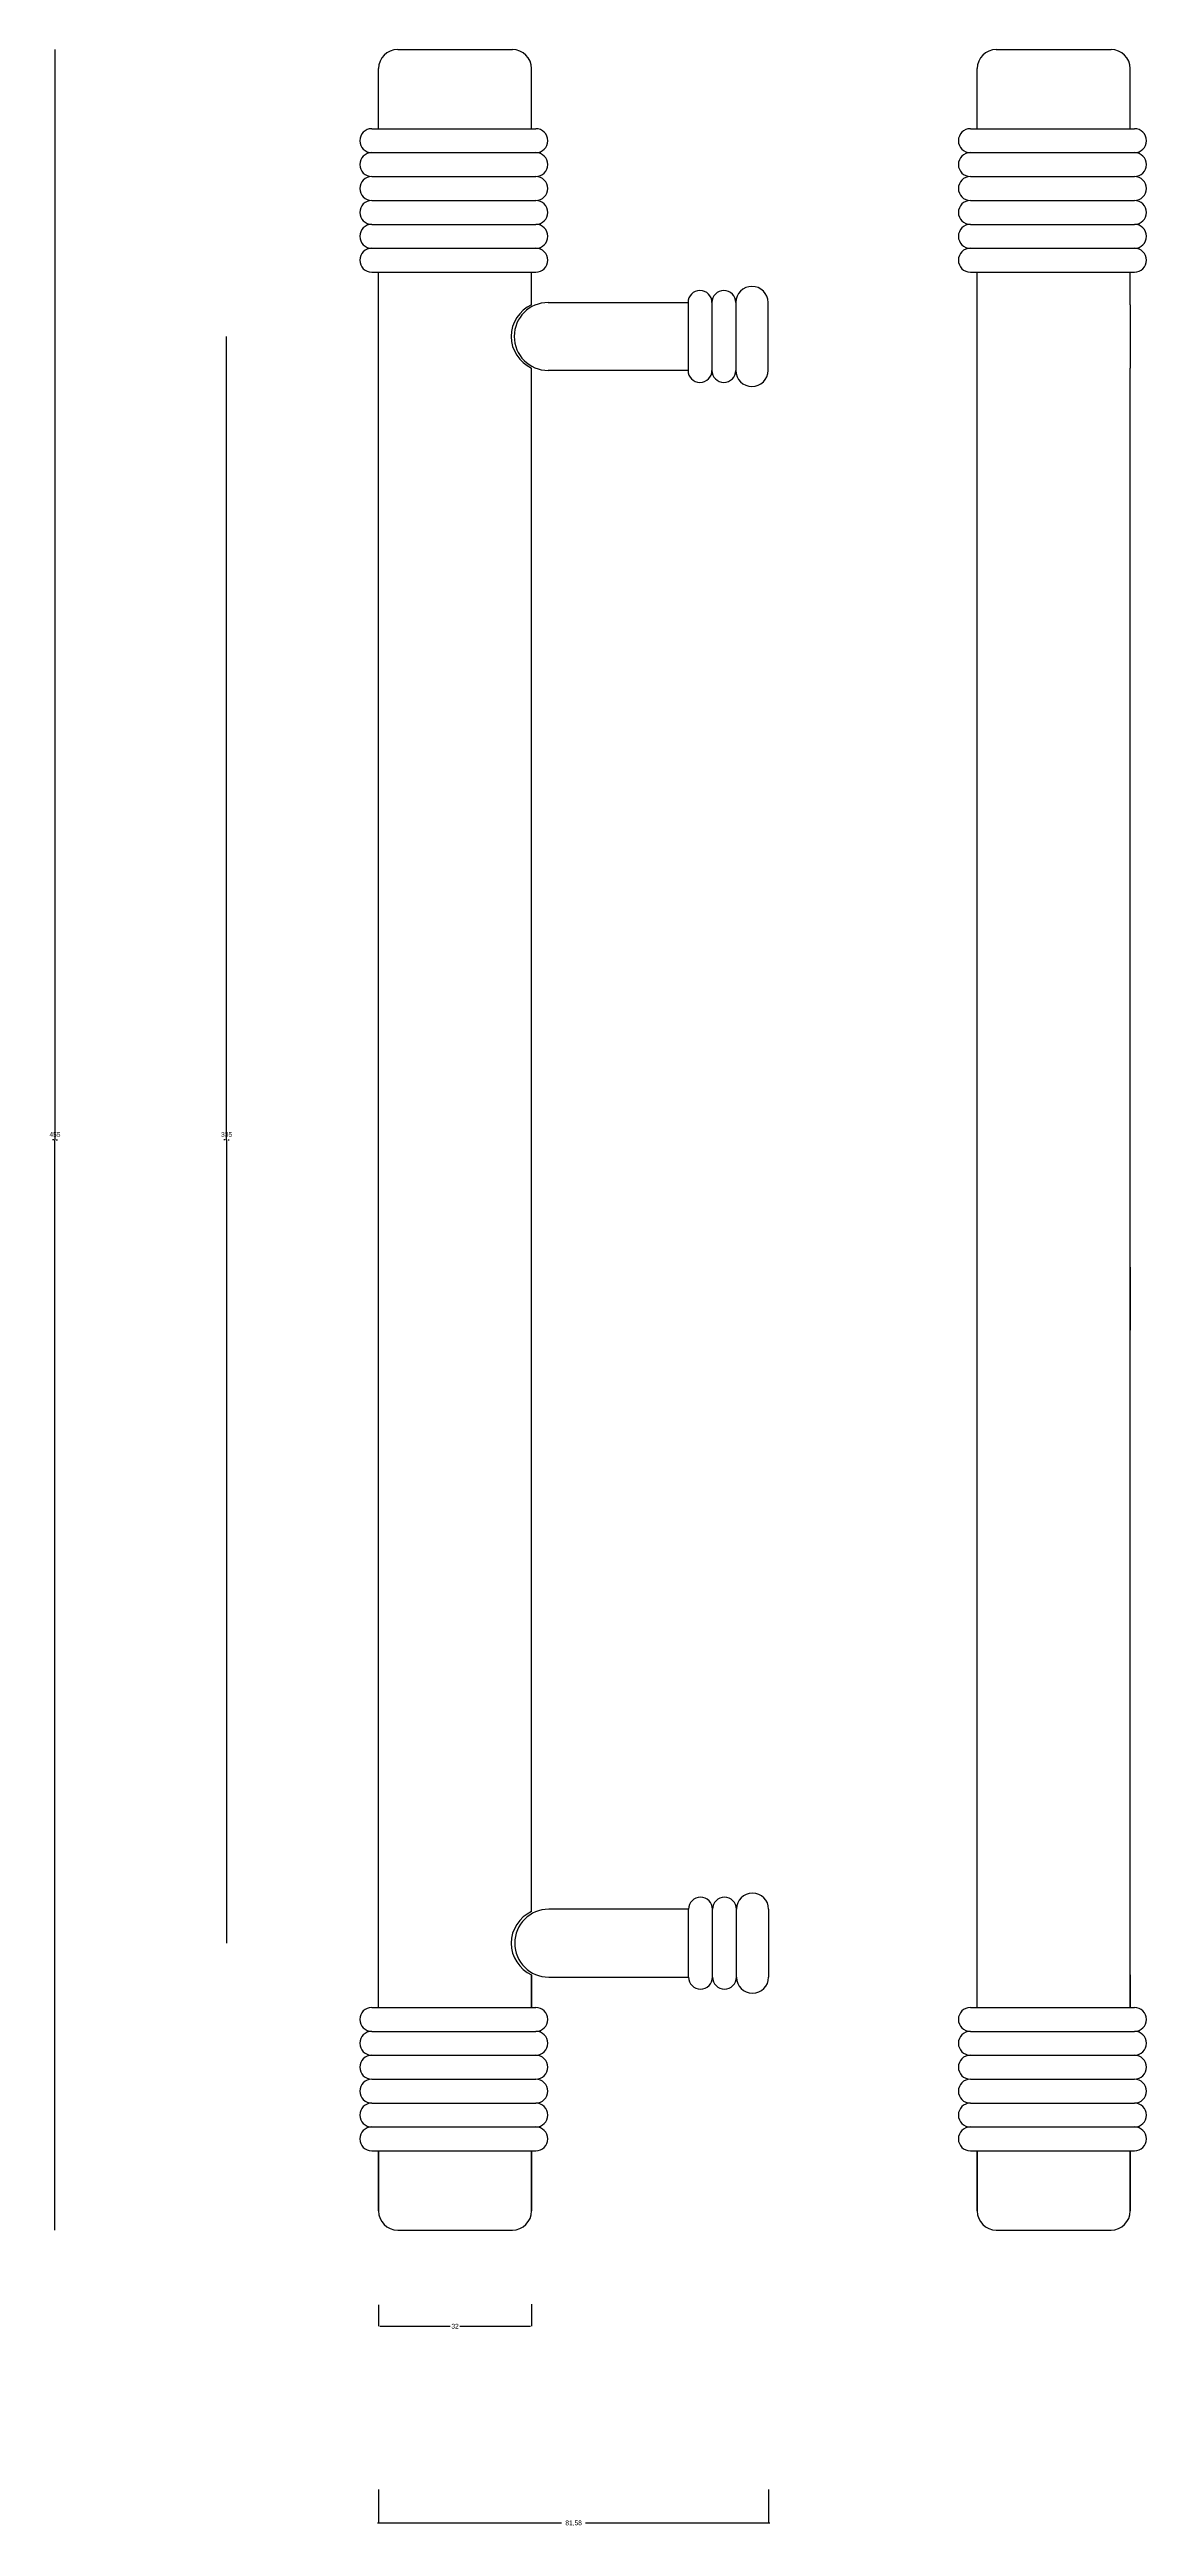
# Model space of a CAD drawing. Header units: metres. Extents: x 592 to 821, y 251 to 769.
import ezdxf

# ---------------------------------------------------------------- set-up
doc = ezdxf.new("R2010")
doc.units = ezdxf.units.M
for name, color, linetype in [('3', 3, 'Continuous'), ('7', 7, 'Continuous'), ('DIM', 3, 'Continuous')]:
    doc.layers.add(name, color=color, linetype=linetype)
doc.dimstyles.get("Standard").update_dxf_attribs({"dimtxt": 2.5, "dimasz": 2.5, "dimexe": 1.25, "dimexo": 0.625, "dimtad": 1, "dimcen": 2.5, "dimazin": 3, "dimtfac": 1, "dimtmove": 0, "dimatfit": 3})

# ---------------------------------------------------------------- blocks, each defined once
blk = doc.blocks.new('*D1')
for p, q in [((628.87, 709.13), (628.87, 541.13)), ((628.62, 541.13), (628.37, 541.13)), ((628.87, 541.13), (628.99, 541.13)), ((628.99, 373.13), (628.99, 541.13)), ((629.24, 541.13), (629.49, 541.13))]:
    blk.add_line(p, q)
at = {"layer": 'Defpoints'}
for p in [(628.87, 709.13), (628.87, 541.13), (628.99, 373.13)]:
    blk.add_point(p, dxfattribs=at)
at = {"layer": 'DIM', "insert": (628.93, 542.255), "char_height": 1, "attachment_point": 5}
blk.add_mtext('335', dxfattribs=at)
blk = doc.blocks.new('*D2')
for p, q in [((593.04, 769.13), (593.04, 541.13)), ((592.79, 541.13), (592.54, 541.13)), ((593.04, 313.13), (593.04, 541.13)), ((593.04, 541.13), (593.04, 541.13)), ((593.29, 541.13), (593.54, 541.13))]:
    blk.add_line(p, q)
at = {"layer": 'Defpoints'}
for p in [(593.04, 769.13), (593.04, 541.13), (593.04, 313.13)]:
    blk.add_point(p, dxfattribs=at)
at = {"layer": 'DIM', "insert": (593.04, 542.255), "char_height": 1, "attachment_point": 5}
blk.add_mtext('455', dxfattribs=at)
blk = doc.blocks.new('*D3')
for p, q in [((660.71, 297.48), (660.71, 293.02)), ((692.71, 297.67), (692.71, 293.02)), ((660.96, 293.02), (675.71, 293.02)), ((677.71, 293.02), (692.46, 293.02))]:
    blk.add_line(p, q)
at = {"layer": 'Defpoints'}
for p in [(660.71, 297.48), (692.71, 297.67), (660.71, 293.02)]:
    blk.add_point(p, dxfattribs=at)
at = {"layer": 'DIM', "insert": (676.71, 293.02), "char_height": 1, "attachment_point": 5}
blk.add_mtext('32', dxfattribs=at)
blk = doc.blocks.new('*D4')
for p, q in [((660.71, 258.88), (660.71, 251.81)), ((742.29, 258.88), (742.29, 251.81)), ((699, 251.81), (660.46, 251.81)), ((742.54, 251.81), (704, 251.81))]:
    blk.add_line(p, q)
at = {"layer": 'Defpoints'}
for p in [(660.71, 258.88), (742.29, 258.88), (742.29, 251.81)]:
    blk.add_point(p, dxfattribs=at)
at = {"layer": 'DIM', "insert": (701.5, 251.81), "char_height": 1, "attachment_point": 5}
blk.add_mtext('81,58', dxfattribs=at)

msp = doc.modelspace()

# ---------------------------------------------------------------- linework, layer by layer
at = {"layer": '3'}
for p, q in [((659.28, 752.57), (693.61, 752.57)), ((784.47, 752.57), (818.8, 752.57)), ((659.28, 747.57), (693.61, 747.57)), ((784.47, 747.57), (818.8, 747.57)), ((659.28, 742.57), (693.61, 742.57)), ((784.47, 742.57), (818.8, 742.57)), ((659.28, 737.57), (693.61, 737.57)), ((784.47, 737.57), (818.8, 737.57)), ((659.28, 732.57), (693.61, 732.57)), ((784.47, 732.57), (818.8, 732.57)), ((659.28, 727.57), (693.61, 727.57)), ((784.47, 727.57), (818.8, 727.57)), ((659.28, 722.57), (693.61, 722.57)), ((784.47, 722.57), (818.8, 722.57)), ((659.28, 359.69), (693.61, 359.69)), ((784.47, 359.69), (818.8, 359.69)), ((659.28, 354.69), (693.61, 354.69)), ((784.47, 354.69), (818.8, 354.69)), ((659.28, 349.69), (693.61, 349.69)), ((784.47, 349.69), (818.8, 349.69)), ((659.28, 344.69), (693.61, 344.69)), ((784.47, 344.69), (818.8, 344.69)), ((659.28, 339.69), (693.61, 339.69)), ((784.47, 339.69), (818.8, 339.69)), ((659.28, 334.69), (693.61, 334.69)), ((784.47, 334.69), (818.8, 334.69)), ((659.28, 329.69), (693.61, 329.69)), ((784.47, 329.69), (818.8, 329.69))]:
    msp.add_line(p, q, dxfattribs=at)
for centre, radius, start, end in [((695.7, 709.13), 7.25, 114.37, 245.63), ((696.18, 709.13), 7.1, 90, 270), ((695.7, 373.13), 7.25, 114.37, 245.63), ((696.3, 373.13), 7.1, 90, 270)]:
    msp.add_arc(centre, radius, start, end, dxfattribs=at)
at = {"layer": '7'}
for p, q in [((664.71, 769.13), (688.71, 769.13)), ((789.9, 769.13), (813.9, 769.13)), ((660.71, 752.57), (660.71, 765.13)), ((692.71, 752.57), (692.71, 765.13)), ((785.9, 752.57), (785.9, 765.13)), ((817.9, 752.57), (817.9, 765.13)), ((660.71, 359.69), (660.71, 722.57)), ((692.71, 715.73), (692.71, 722.57)), ((785.9, 359.69), (785.9, 722.57)), ((817.9, 715.73), (817.9, 722.57)), ((696.18, 716.23), (725.43, 716.23)), ((725.43, 716.23), (725.43, 702.03)), ((730.43, 716.23), (730.43, 702.03)), ((735.43, 716.23), (735.43, 702.03)), ((742.18, 702.03), (742.18, 716.23)), ((817.9, 715.73), (817.9, 702.53)), ((692.71, 379.73), (692.71, 702.53)), ((725.43, 702.03), (696.18, 702.03)), ((817.9, 359.69), (817.9, 702.53)), ((817.9, 514.51), (817.9, 501.3)), ((725.55, 380.23), (696.3, 380.23)), ((725.55, 380.23), (696.3, 380.23)), ((725.55, 366.03), (725.55, 380.23)), ((725.55, 366.03), (725.55, 380.23)), ((730.55, 366.03), (730.55, 380.23)), ((730.55, 366.03), (730.55, 380.23)), ((735.55, 366.03), (735.55, 380.23)), ((735.55, 366.03), (735.55, 380.23)), ((742.29, 380.23), (742.29, 366.03)), ((692.71, 366.53), (692.71, 359.69)), ((692.71, 359.69), (692.71, 366.53)), ((696.3, 366.03), (725.55, 366.03)), ((696.3, 366.03), (725.55, 366.03)), ((817.9, 359.69), (817.9, 366.53)), ((817.9, 366.53), (817.9, 359.69)), ((660.71, 317.13), (660.71, 329.69)), ((660.71, 329.69), (660.71, 317.13)), ((692.71, 317.13), (692.71, 329.69)), ((692.71, 329.69), (692.71, 317.13)), ((785.9, 329.69), (785.9, 317.13)), ((785.9, 317.13), (785.9, 329.69)), ((817.9, 329.69), (817.9, 317.13)), ((817.9, 317.13), (817.9, 329.69)), ((664.71, 313.13), (688.71, 313.13)), ((789.9, 313.13), (813.9, 313.13))]:
    msp.add_line(p, q, dxfattribs=at)
for centre, radius, start, end in [((664.71, 765.13), 4, 90, 180), ((688.71, 765.13), 4, 0, 90), ((789.9, 765.13), 4, 90, 180), ((813.9, 765.13), 4, 0, 90), ((659.28, 750.07), 2.5, 90, 270), ((693.61, 750.07), 2.5, 270, 90), ((784.47, 750.07), 2.5, 90, 270), ((818.8, 750.07), 2.5, 270, 90), ((659.28, 745.07), 2.5, 90, 270), ((693.61, 745.07), 2.5, 270, 90), ((784.47, 745.07), 2.5, 90, 270), ((818.8, 745.07), 2.5, 270, 90), ((659.28, 740.07), 2.5, 90, 270), ((693.61, 740.07), 2.5, 270, 90), ((784.47, 740.07), 2.5, 90, 270), ((818.8, 740.07), 2.5, 270, 90), ((659.28, 735.07), 2.5, 90, 270), ((693.61, 735.07), 2.5, 270, 90), ((784.47, 735.07), 2.5, 90, 270), ((818.8, 735.07), 2.5, 270, 90), ((659.28, 730.07), 2.5, 90, 270), ((693.61, 730.07), 2.5, 270, 90), ((784.47, 730.07), 2.5, 90, 270), ((818.8, 730.07), 2.5, 270, 90), ((659.28, 725.07), 2.5, 90, 270), ((693.61, 725.07), 2.5, 270, 90), ((784.47, 725.07), 2.5, 90, 270), ((818.8, 725.07), 2.5, 270, 90), ((727.93, 716.23), 2.5, 0, 180), ((732.93, 716.23), 2.5, 0, 180), ((738.8, 716.23), 3.37, 0, 180), ((727.93, 702.03), 2.5, 180, 0), ((732.93, 702.03), 2.5, 180, 0), ((738.8, 702.03), 3.37, 180, 0), ((738.92, 380.23), 3.37, 0, 180), ((738.92, 380.23), 3.37, 0, 180), ((728.05, 380.23), 2.5, 0, 180), ((728.05, 380.23), 2.5, 0, 180), ((733.05, 380.23), 2.5, 0, 180), ((733.05, 380.23), 2.5, 0, 180), ((728.05, 366.03), 2.5, 180, 0), ((728.05, 366.03), 2.5, 180, 0), ((733.05, 366.03), 2.5, 180, 0), ((733.05, 366.03), 2.5, 180, 0), ((738.92, 366.03), 3.37, 180, 0), ((738.92, 366.03), 3.37, 180, 0), ((659.28, 357.19), 2.5, 90, 270), ((693.61, 357.19), 2.5, 270, 90), ((784.47, 357.19), 2.5, 90, 270), ((818.8, 357.19), 2.5, 270, 90), ((659.28, 352.19), 2.5, 90, 270), ((693.61, 352.19), 2.5, 270, 90), ((784.47, 352.19), 2.5, 90, 270), ((818.8, 352.19), 2.5, 270, 90), ((659.28, 347.19), 2.5, 90, 270), ((693.61, 347.19), 2.5, 270, 90), ((784.47, 347.19), 2.5, 90, 270), ((818.8, 347.19), 2.5, 270, 90), ((659.28, 342.19), 2.5, 90, 270), ((693.61, 342.19), 2.5, 270, 90), ((784.47, 342.19), 2.5, 90, 270), ((818.8, 342.19), 2.5, 270, 90), ((659.28, 337.19), 2.5, 90, 270), ((693.61, 337.19), 2.5, 270, 90), ((784.47, 337.19), 2.5, 90, 270), ((818.8, 337.19), 2.5, 270, 90), ((659.28, 332.19), 2.5, 90, 270), ((693.61, 332.19), 2.5, 270, 90), ((784.47, 332.19), 2.5, 90, 270), ((818.8, 332.19), 2.5, 270, 90), ((664.71, 317.13), 4, 180, 270), ((688.71, 317.13), 4, 270, 0), ((789.9, 317.13), 4, 180, 270), ((813.9, 317.13), 4, 270, 0)]:
    msp.add_arc(centre, radius, start, end, dxfattribs=at)

# ---------------------------------------------------------------- dimensions: what is measured, and where the dimension line sits
at = {"layer": 'DIM'}
for base, p1, p2, text, picture, middle in [((593.04, 541.13), (593.04, 769.13), (593.04, 313.13), '455', '*D2', (593.04, 542.255)), ((628.87, 541.13), (628.87, 709.13), (628.99, 373.13), '335', '*D1', (628.93, 542.255))]:
    dim = msp.add_linear_dim(base=base, p1=p1, p2=p2, text=text, dimstyle='Standard', dxfattribs=at)
    dim.commit()
    dim.dimension.update_dxf_attribs({"geometry": picture, "text_midpoint": middle})
for base, p1, p2, picture, middle in [((660.71, 293.02), (660.71, 297.48), (692.71, 297.67), '*D3', (676.71, 293.02)), ((742.29, 251.81), (742.29, 258.88), (660.71, 258.88), '*D4', (701.5, 251.81))]:
    dim = msp.add_linear_dim(base=base, p1=p1, p2=p2, dimstyle='Standard', dxfattribs=at)
    dim.commit()
    dim.dimension.update_dxf_attribs({"geometry": picture, "text_midpoint": middle})

doc.saveas('drawing.dxf')
